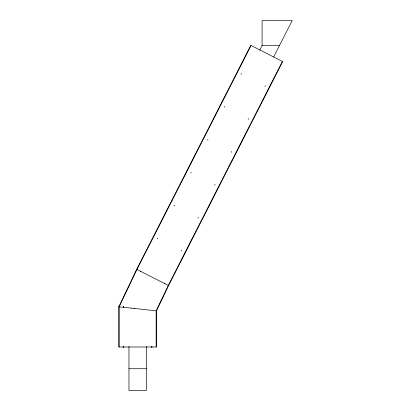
<?xml version="1.0" encoding="UTF-8"?>
<svg xmlns="http://www.w3.org/2000/svg" width="411" height="411" viewBox="0 0 411 411"><rect width="100%" height="100%" fill="white"/><g stroke="black" fill="none" stroke-linecap="round" stroke-linejoin="round"><path stroke-width="0.62" d="M118.805 306.817L136.673 269.308L250.792 45.333L282.686 61.583L168.567 285.558L156.493 310.88L156.493 347.007L118.805 347.007L118.805 306.817L131.166 308.091M119.149 347.007L119.149 306.817L136.966 269.452L251.085 45.482M123.223 307.038L123.506 306.442M259.762 50.106L262.09 45.529L262.09 20.55L292.195 20.55L273.644 56.965M282.398 61.434L168.279 285.409L156.149 310.85L156.149 347.007M151.577 346.678C150.77 347.639 152.897 347.362 151.865 346.637M123.428 346.637C122.401 347.362 124.523 347.639 123.716 346.678M262.09 45.529L279.47 45.529M128.956 368.729L146.337 368.729M241.555 73.661L241.134 73.862L241.221 74.314M264.869 86.367L265.285 86.166L265.203 85.709M224.786 106.562L224.37 106.762L224.452 107.22M248.105 119.267L248.521 119.067L248.434 118.615M208.023 139.468L207.606 139.668L207.689 140.12M231.336 152.173L231.758 151.972L231.67 151.515M191.259 172.368L190.843 172.569L190.925 173.026M214.573 185.073L214.989 184.873L214.907 184.421M174.495 205.274L174.074 205.474L174.161 205.926M197.809 217.979L198.225 217.779L198.143 217.321M157.726 238.175L157.31 238.375L157.392 238.832M181.046 250.88L181.462 250.679L181.379 250.227M140.963 271.08L140.547 271.281L140.629 271.733M164.277 283.785L164.698 283.585L164.611 283.128M156.493 310.88L131.171 308.101M134.007 308.414L134.397 308.456M123.428 307.187L123.197 306.627L123.798 306.549M118.851 306.678L119.149 306.817M136.673 269.308L168.567 285.558M146.337 346.401L146.337 390.45L128.956 390.45L128.956 346.401"/></g></svg>
